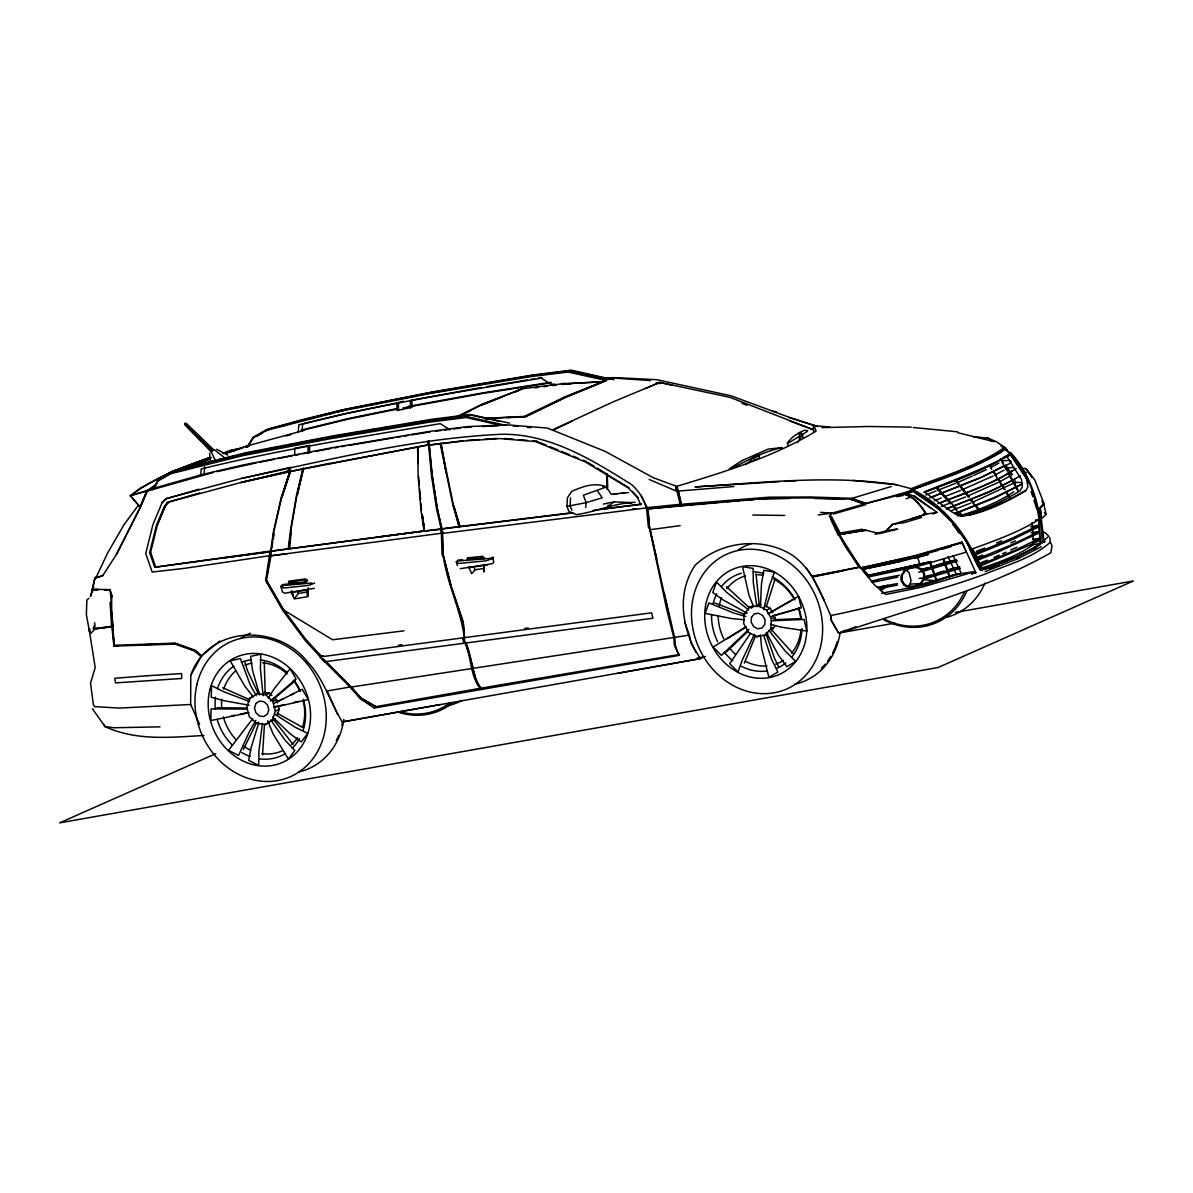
<?xml version="1.0" encoding="UTF-8"?>
<svg xmlns="http://www.w3.org/2000/svg" width="1193" height="1193" viewBox="0 0 1193 1193"><rect width="100%" height="100%" fill="white"/><g stroke="black" fill="none" stroke-linecap="round" stroke-linejoin="round"><path stroke-width="1.5" d="M90.728 632.573L89.505 631.738L89.505 628.756M199.604 724.375L190.671 704.496L190.776 675.298L201.513 655.837L195.115 650.304L175.132 643.161L114.439 645.309C111.367 627.622 112.634 605.388 109.92 590.013M211.325 451.968L214.964 459.857M109.696 590.595L110.188 589.581L92.323 589.357L94.978 577.949L102.419 576.1L117.018 553.641L140.342 507.293L130.395 495.691L139.969 488.34L172.224 471.384L209.998 457.292M482.285 556.341L484.149 557.787L483.448 559.353L482.226 558.399L482.285 556.341L467.492 557.906L466.881 560.143M95.351 628.428L112.694 626.37L94.814 629.039L90.922 633.379L89.654 632.558L89.594 628.89M679.607 654.092L678.757 655.419L374.199 708.001L360.152 698.71L350.25 687.213L324.496 661.504L305.169 640.462L282.502 609.996L265.636 580.544L270.095 551.39L271.378 550.853M751.336 608.251L753.558 605.507L749.741 607.192L744.178 614.067L743.716 623.671L748.533 632.35L756.794 636.779L767.874 634.139M765.339 635.273L770.902 628.398L771.364 618.794L766.532 610.115L758.286 605.686L749.741 607.192M775.018 620.3L775.167 617.094L771.364 618.794M264.264 661.697L265.159 693.372M200.782 474.963L201.125 468.983C279.952 449.567 360.241 436.966 440.262 423.649L449.94 429.808M204.167 474.143L204.599 466.627M298.325 432.403L298.742 424.887C378.658 404.725 460.095 391.543 541.339 378.151L551.017 384.295L554.566 384.057M302.127 431.493L302.56 424.007L346.119 413.36L399.178 402.563M570.552 497.854L570.105 505.817L571.909 510.291M635.049 502.328C614.723 502.894 596.172 511.901 576.204 514.645L568.986 511.394L566.929 506.399L567.421 497.824L571.745 491.382C582.766 486.52 594.502 481.927 606.402 486.938L611.144 494.23L628.562 492.56M745.416 464.599L751.351 460.051L753.23 456.576L757.436 454.25L759.344 455.219L759.166 457.814L754.96 460.14M418.161 457.888L417.759 446.853L418.146 476.603L421.01 510.634L424.097 531.124L441.962 529.26L437.264 508.293L432.12 474.456L429.152 444.601L288.557 471.891L289.228 467.701L241.195 478.497L166.14 498.704L162.323 502.178L152.972 524.413L145.755 553.552L152.167 572.058L184.915 568.286L270.811 555.535M289.69 548.526L291.286 529.11L288.706 548.661M273.406 538.595L273.749 535.105M264.443 724.434L262.564 754.915M585.674 507.532L586.166 502.641L583.377 495.214L606.402 486.938L602.853 486.595M241.195 478.497C326.986 460.349 412.823 438.532 500.747 434.297C549.004 433.208 591.653 459.559 631.157 484.298C639.15 490.845 643.609 499.643 647.486 508.949L681.546 505.504L677.162 486.222C724.747 471.742 773.273 457.158 816.072 431.135L813.969 425.558L829.94 427.124M110.636 591.131L111.948 595.769L111.367 606.133M981.899 568.002C999.615 561.992 1017.972 555.64 1033.213 544.634L1033.526 542.248M1038.73 519.551C1018.404 532.481 995.201 540.474 972.683 548.825L981.511 567.122L983.778 568.36C1003.194 562.067 1023.296 555.356 1040.013 543.426L1038.73 519.551L1035.33 520.148M1006.355 449.537L1004.551 448.687L1000.554 452.475L989.251 458.47L956.473 473.01L911.527 489.935L911.243 492.098L902.579 494.141C913.361 495.319 920.429 505.832 926.111 514.138L936.967 512.394L913.957 495.557M273.853 531.705L271.154 550.957L154.717 567.242L149.632 552.702L156.492 525.129L164.485 506.086L168.481 502.149L241.985 482.181L288.93 470.952L288.557 471.891L290.898 467.134M271.87 547.348L272.615 542.099M273.108 538.595L273.838 533.346M790.109 421.099L813.059 429.629L729.967 397.329L659.789 382.401L612.352 402.22L552.493 429.942M911.527 489.935L912.317 491.561L911.243 492.098L911.139 488.712C942.574 476.156 976.813 466.866 1004.625 447.271L1005.967 448.702L1004.938 448.523M262.43 723.301L258.881 751.292L258.762 765.399L248.681 760.403L251.171 747.474L258.508 723.763M787.648 445.988L788.096 443.289L807.124 431.538M802.293 436.608L802.755 433.879L800.652 433.029L798.848 434.58L801.219 436.563L797.625 442.514M813.059 429.629L813.969 425.558L817.145 426.378L788.931 417.475M291.062 529.215L296.953 495.199L303.335 468.67L329.536 463.346M485.998 418.176L525.352 416.775L565.78 397.314L603.613 381.671L566.377 396.777L525.352 416.775L521.744 416.968M307.272 595.516L306.825 590.252M266.919 577.934L270.9 556.356M649.544 527.664L647.799 507.383L649.38 527.142L656.806 558.786M763.595 609.653L769.589 585.42L774.466 572.163L763.818 570.314L761.447 584.003L760.403 607.386M303.216 468.029L297.191 495.095L303.574 468.566L289.869 471.533L281.145 497.764L273.391 531.899L270.692 551.166L424.559 530.915M288.214 583.78L288.781 581.215L305.497 578.859L307.69 580.409M289.72 584.257L290.227 582.005L304.931 579.932L306.855 581.304L306.213 582.795L304.961 581.901L295.372 583.258L290.227 582.005M274.271 529.901L281.593 497.57L290.331 471.324L241.985 482.181M103.09 575.399L94.978 577.919L92.353 589.297L93.486 589.983L92.323 589.357M484.388 564.319L483.926 572.014L483.702 566.824M302.888 468.879L296.49 495.393L290.6 529.424L288.244 548.869L288.93 548.556M646.71 508.412L647.799 507.756L442.23 533.45L441.321 529.528L442.349 528.648M93.695 586.36L92.92 589.476L98.915 589.506M155.642 566.839L150.616 552.27L157.461 524.696L166.066 504.207M909.155 586.732L904.339 584.451L901.833 580.305L902.176 575.339L905.353 570.776L910.617 567.898L916.492 567.57L921.309 569.851L923.814 573.997L923.486 578.948L920.295 583.526L915.031 586.404L909.155 586.732L905.487 585.942L908.052 586.136L910.095 584.123L911.034 580.573L909.23 572.968A8.142 4.802 80.8 0 0 904.324 570.522M766.189 607.043L775.137 578.814M723.301 501.91L681.546 505.504L678.474 491.993L675.611 485.983L653.436 477.767L605.269 451.446L547.483 428.093L507.562 424.872L467.626 426.602L430.017 431.359L330.759 447.986L243.685 464.852L202.392 474.486L147.634 490.01L140.342 507.293L130.395 495.691L148.036 490.666L155.209 485.64M147.649 490.949L213.293 472.503M290.093 470.549L281.831 497.466L290.555 471.22L289.869 471.533M90.534 596.291L92.696 589.431L90.385 596.425M241.016 482.628L287.781 472.055L289.228 467.701M259.463 692.477L249.665 698.278L246.772 707.091L249.337 716.65L256.376 723.316L265.219 724.539L269.036 722.839M265.219 724.539L272.481 719.856L275.374 711.043L272.809 701.484L265.756 694.818L256.927 693.595M277.447 714.637L279.192 709.358L278.342 706.167M744.343 663.144L755.765 635.302M1039.521 508.889L1043.771 503.028L1034.913 480.183L1025.831 468.536L1032.079 477.14L1027.233 470.639M288.557 471.891L289.884 468.088M705.331 656.404L700.321 658.625L690.956 643.161L689.33 635.108L473.293 668.319L465.658 642.744M140.148 506.622L147.067 490.189M868.37 576.965L861.033 567.734L915.299 556.177L962.05 542.502L966.211 552.15L917.268 566.541L868.37 576.965L861.033 567.734M243.372 749.487L256.286 722.973M157.401 524.726L165.409 505.653L169.197 501.806M209.67 453.101L210.266 461.676M323.318 658.909L351.279 687.049L472.443 668.453C475.157 671.346 474.59 684.678 481.107 688.137C471.131 675.149 472.607 657.119 465.762 642.356M95.634 578.56L94.978 577.949L96.186 577.278L107.459 553.284L124.132 524.473L138.492 505.071M593.115 510.47L641.551 504.013M93.054 628.711L94.65 625.371M116.347 554.342L140.342 507.055L147.634 490.01M754.379 634.393L742.538 659.446L737.99 671.972L729.698 663.666L750.442 633.468M460.215 568.703L492.411 563.678L493.753 562.216L492.963 558.771M245.594 446.943L249.382 445.392M152.764 489.786L157.938 480.153L170.345 472.816L242.313 454.787L329.462 437.92L428.734 421.278L466.523 416.521L505.728 425.334M154.18 488.295L158.087 481.018L170.017 473.934L242.149 455.786L329.298 438.905L428.57 422.277L466.15 417.52L500.642 425.319M190.776 675.298C207.88 625.341 277.507 623.119 307.57 661.966C323.974 679.115 330.133 702.215 342.287 721.944L440.441 704.511M1042.324 502.059L1043.607 503.834L1040.132 507.89L1041.161 518.88L1040.371 508.024L1043.83 503.983L1042.548 502.208M677.162 486.222L676.64 490.099L677.087 489.369M255.854 720.453L249.516 731.339L238.615 755.393L228.534 750.397L252.603 718.827M924.321 491.993L924.351 492.202C953.207 481.286 984.329 468.61 1010.546 454.816L1026.636 479.079L1027.889 486.833L1025.876 490.681C1005.997 502.149 984.389 513.378 961.424 516.301L952.148 512.095L924.321 491.993C952.998 480.078 983.062 470.504 1009.636 454.175M268.321 698.084L273.898 689.196L290.033 668.721L296.118 679.011L270.349 701.007M247.622 446.048L253.125 437.309L266.814 429.435L341.511 410.213L430.285 392.646L529.826 375.884L568.032 371.083L607.505 379.821M247.458 447.256L253.274 438.01L266.442 430.39L341.317 411.078L430.091 393.526L529.647 376.764L568.196 372.067L606.178 380.492M909.827 588.656L920.787 584.182L924.202 579.261L924.59 573.773L921.801 569.195L916.627 566.75L913.525 566.914M443.229 532.108L442.29 533.435L442.931 554.462L451.133 586.598L463.167 622.537L464.375 637.36M442.379 532.212L441.425 533.554L442.066 554.581L443.468 557.489C447.927 586.747 462.556 613.366 464.808 642.848C471.921 657.462 469.699 675.402 480.272 688.286L481.256 687.809M112.694 626.37L111.948 626.504M960.708 543.814L961.99 542.159L975.874 572.744L971.475 574.176M771.379 630.829L774.719 626.713L770.902 628.398M863.121 504.371L831.879 513.184L829.642 516.151L845.166 546.23L858.99 567.093L861.614 568.927L874.439 584.838L885.817 594.442L922.219 587.09L973.518 571.999L975.874 572.744M295.089 597.589L298.533 593.428L306.497 592.071M1041.28 506.757L1043.174 504.475M110.979 596.918L111.948 595.769M374.199 708.001L375.616 706.435L361.106 698.024L325.48 660.997M483.299 568.629L475.276 569.702L471.638 573.669L468.715 566.615M864.955 503.849L862.673 504.445L863.374 502.999L864.507 503.938L903.012 494.066C913.808 495.244 920.862 505.757 926.543 514.064L892.006 524.577L885.862 530.945L896.465 529.066M892.439 524.488L886.31 530.87L875.319 533.718M726.388 651.945L748.279 630.978M457.396 565.646L456.308 561.888L458.082 560.084L462.616 559.562M1016.197 468.521C992.442 484.373 964.153 492.888 937.758 503.714M162.129 502.641L166.14 498.704L198.903 489.205M1043.83 503.983L1046.007 514.377L1041.385 518.821M287.781 472.055L288.706 471.653M1025.041 472.935L1026.234 472.503M867.997 575.354L930.868 561.649L868.907 575.533L863.106 569.24L899.746 561.411M913.003 489.756C938.518 502.775 958.247 524.204 971.803 549.153L980.959 567.943L984.165 569.568L1017.584 556.833L1040.177 544.724L1039.043 519.343C1035.554 494.141 1024.847 464.509 1005.535 449.09C977.127 467.984 943.26 478.468 911.273 490.159L938.608 509.143L949.643 519.865M337.604 714.368L327.076 690.986L351.309 686.795L361.121 698.546L375.616 706.435M328.552 463.779L429.808 444.78C426.766 447.032 429.614 434.52 428.898 445.198L463.853 440.978L499.897 438.592L535.389 441.559L585.435 461.989L628.517 488.041L637.673 497.884L640.596 504.356M269.886 555.938L271.05 554.864M1041.757 532.153L1045.113 532.615L1048.677 536.164L1043.383 541.025L1044.129 542.472L1045.232 541.473M753.141 461.124L755.139 457.545L759.344 455.219M272.72 699.918L294.91 681.039M1049.736 537.342L1050.362 542.144C1032.497 558.175 1008.294 564.557 986.551 573.505C938.459 591.43 888.353 603.121 838.276 614.022L830.626 615.543C820.978 593.696 812.791 569.538 792.361 555.252C762.7 536.254 719.871 541.085 694.758 565.706C677.162 592.832 681.606 624.744 695.877 652.049M88.849 598.275L86.865 600.034L86.373 614.663L89.505 631.738M748.861 629.352L721.407 655.36L713.116 647.053L746.177 626.668M802.755 433.879L800.95 435.43L803.336 437.413M428.138 445.302L429.286 444.228L428.138 445.302L427.914 441.097M831.267 513.691L831.879 513.184L820.501 512.349M829.195 516.226L829.821 515.704L838.217 534.002L845.628 546.17L861.614 568.927M201.513 655.837L219.9 640.999M608.057 506.548L614.007 501.865L630.098 502.551M1020.254 475.783C997.527 489.682 971.982 498.435 947.346 508.367M130.38 496.064C153.658 477.573 182.186 467.343 209.968 457.635M1005.371 456.755C980.512 472.995 951.567 481.48 924.187 492.47M1012.111 470.803C989.907 485.447 964.123 493.574 939.487 503.222M1010.203 475.828L1012.514 474.188M156.194 484.403L147.559 490.457L130.395 495.691M155.478 485.745L147.768 490.547M213.174 450.402L213.845 449.94L186.496 423.634L184.84 423.485L184.661 424.648L211.042 451.506L213.845 449.94M910.811 490.89L864.507 503.938L850.266 499.047L808.451 497.899L767.412 498.271L647.501 508.934M211.042 451.506L211.713 451.043L184.84 423.485L213.115 450.268M862.241 530.423L837.874 534.852L864.865 529.99L878.809 533.405L875.304 534.017M1013.767 491.829C997.587 502.849 978.886 509.739 960.35 515.719M880.449 590.714L886.459 586.747M111.903 627.056L113.931 646.099L118.226 645.592M271.944 720.975L274.837 719.096M1033.093 548.676L1037.612 545.783M1033.287 549.362L1036.344 547.423M727.089 638.792L745.55 627.399M1025.458 490.368C1008.174 501.522 988.639 508.755 969.223 515.287M1041.206 546.752L1018.464 558.488L985.254 571.566M767.949 613.739L798.52 596.276L801.278 607.878L770.797 616.692M162.785 477.901L171.822 472.562M160.444 478.393L172.97 471.041L245.311 452.863L332.683 435.922L431.985 419.265L470.191 414.463L509.665 423.202M770.067 612.799L793.434 599.497M257.434 435.833L262.028 433.193M265.1 431.419L269.693 428.779L301.68 419.772L344.762 409.363L433.76 391.677L533.331 374.9L571.134 370.143L613.903 379.762M1004.774 465.479L978.782 478.587L931.002 497.466M1014.93 479.019L988.937 492.127L946.288 509.053M1020.015 485.178L994.037 498.271L955.086 513.721M979.721 566.287L1030.155 544.933L1039.685 539.698L1039.222 538.431L1014.11 550.748L979.259 565.02M910.423 567.078L904.876 570.12L901.446 575.041L901.073 580.529L903.847 585.107L909.021 587.553L915.225 587.224M94.978 577.919L97.14 576.756M991.055 467.298L998.899 463.093M994.559 475.217L1003.969 470.176M999.645 481.689L1009.054 476.648M1012.574 483.642L972.34 502.372M1038.7 525.293L1011.366 538.595L974.293 553.85L974.756 555.118L1011.813 539.862L1039.178 526.56L1038.7 525.293L1030.633 526.724M990.637 456.859L998.735 452.609M276.12 702.423L283.487 698.68M457.545 416.745L483.15 404.144L522.191 388.873L481.883 404.338L456.248 416.983L460.066 416.461M458.53 416.625L461.736 415.015M273.868 703.363L293.806 693.536M1005.863 450.149L1007.071 449.552M188.718 467.119L211.295 457.575M189.15 467.373L210.102 458.47M191.044 466.672L210.4 458.559M290.689 694.967L302.217 689.3L308.316 699.575L273.838 707.404M463.331 414.195L469.774 411.063M1017.704 556.341L1031.572 549.645M1016.361 557.772L1019.433 556.296M553.403 430.032L572.476 420.905M1009.457 454.473L1006.504 455.875L1021.551 479.631L1022.326 486.998L1020.224 490.696C1001.076 502.521 979.632 512.915 957.174 515.883M524.98 416.059L565.079 396.777L602.226 381.82L603.24 382.237M1010.217 455.04L1004.014 456.994M974.815 464.271L987.401 458.574M973.861 475.351L986.357 469.699M992.994 476.067L962.155 489.741M998.064 482.539L968.925 495.483M1010.769 542.979L1015.452 540.861M1010.695 550.048L1016.943 547.214M912.317 491.561L903.787 494.379M410.303 407.663L397.015 410.586L396.926 402.921M149.632 552.702L150.557 552.299M429.391 444.959L440.888 443.378L446.227 472.711L441.037 443.468M271.765 550.883L270.736 551.777L266.367 579.47L267.396 582.452L283.457 609.921L305.84 639.955L321.156 656.493M271.557 555.431L270.647 555.834L270.841 551.285L441.589 528.753L441.321 529.528M441.992 528.827L459.976 526.367L453.862 506.011L459.126 527.619M609.026 508.129L608.341 508.427L608.087 504.967M320.171 656.925L462.556 637.897L463.838 643.281L324.496 661.772L320.171 656.925L323.049 655.658M249.665 698.278L253.483 696.593M265.756 694.818L269.573 693.133L271.929 695.355M272.809 701.484L276.627 699.799L277.477 702.975M275.374 711.043L279.192 709.358M256.376 723.316L258.926 722.183M272.481 719.856L275.016 718.723M215.799 753.633L59.65 822.857L938.16 667.498L1133.35 580.961L955.444 612.427M758.286 605.686L760.836 604.553M744.178 614.067L746.729 612.934M766.532 610.115L770.35 608.415L772.766 612.755M756.794 636.779L760.612 635.094M1050.362 542.144L1052.002 545.693L1050.869 552.702C987.327 588.924 915.076 607.52 846.165 630.978L838.724 633.244L831.372 620.524L830.626 615.543L831.476 620.837L838.724 633.244L845.494 630.247M442.394 533.137L270.647 555.834L286.961 553.701M909.886 491.098L906.889 492.396L908.455 492.948M314.654 583.109L308.599 585.405L287.215 587.702L283.397 587.97L280.892 586.434L282.532 584.63L286.738 584.108M958.024 471.623L971.654 465.688M957.084 482.673L972.31 476.067M996.513 542.964L1001.583 540.757M994.172 557.31L999.242 555.118M1002.627 553.641L1006.012 552.18M266.516 582.572L267.53 582.139L283.591 609.877L305.9 639.761L321.185 656.21M640.447 504.669L641.431 504.251M1004.536 449.105L1005.833 448.553M1000.718 563.394L1014.453 557.787M482.628 404.8L502.283 396.941M195.622 464.793L200.499 462.854M205.36 460.93L208.596 459.648M934.85 480.928L954.624 473.099M925.783 495.006L936.013 490.979M934.268 500.732L941.098 498.048M941.053 506.533L965.54 496.959M944.319 496.795L960.469 490.472M976.292 551.315L984.687 548.019M979.408 563.305L987.491 560.143M937.623 490.338L955.384 483.404M951.268 510.679L970.64 503.103M976.321 557.563L982.778 555.043M645.279 388.62L659.789 382.401L672.375 385.369M515.436 391.901L518.716 390.648M838.724 633.244L856.007 626.698M222.524 453.325L230.532 450.328L243.133 447.673M222.942 453.579L240.255 448.762M226.267 452.922L236.453 449.985M929.496 497.869L983.121 476.499L1009.71 463.54L1011.127 461.437L1009.323 460.468L1002.359 460.632M932.613 514.004L936.967 512.394M954.519 513.631L995.946 496.825L1022.535 483.866L1021.7 483.21M913.898 488.474L933.105 481.554M984.031 569.389L999.003 564.095M989.161 568.33L999.182 564.781M906.069 498.763L910.11 497.347M960.395 568.345L922.607 579.455L922.159 577.949L919.221 578.471M950.746 575.712L953.759 574.683M243.581 447.226L227.341 452.714L236.139 450M948.524 569.553L959.739 566.914L923.934 577.487M911.139 518.97L926.111 514.138L923.68 513.616M947.346 576.816L918.133 585.241M936.162 580.782L956.19 574.265L948.047 556.549M1033.227 528.454L1037.686 527.023M937.251 573.132L943.693 571.089M944.975 562.5L953.282 560.442M933.269 566.138L943.305 563.021M245.967 447.017L249.501 445.928M681.68 504.251L768.471 497.213L810.062 496.974L852.145 498.331L891.275 486.49M799.176 608.162L781.027 613.47M243.223 446.972L304.573 430.255M902.952 523.011L921.473 517.523M833.4 514.004L865.626 504.714M942.246 549.227L951.194 546.603M961.99 542.159L914.986 555.58L881.314 563.335M285.962 435.967L291.256 434.446M166.781 502.492L199.842 492.903M199.052 475.589L202.467 474.62M280.773 426.542L286.111 425.036M301.307 430.062L348.013 418.594L397.508 408.483M301.426 430.584L348.132 419.131L397.627 409.02M914.673 558.19L928.512 554.313L898.776 561.918L863.106 569.24M938.772 550.197L911.094 557.802M173.328 471.682L187.047 467.88M190.477 466.94L195.622 465.509M199.052 464.569L215.053 460.602M773.004 615.618L779.417 613.903M920.996 569.523L928.124 567.644M923.248 570.552L926.827 569.613M923.442 571.134L957.129 561.247L956.473 559.815L921.205 570.09L921.652 571.596L918.699 572.118M923.621 576.965L930.659 575.13M924.083 578.456L929.377 577.084M896.748 496.706L903.161 495.498M918.819 585.256L934.432 581.23M913.48 587.045C934 583.929 952.73 573.207 973.518 571.999M879.047 533.718L897.673 529.066M915.478 585.465L920.787 584.182M307.54 419.19L318.337 416.566M327.344 414.389L332.743 413.091M336.337 412.211L343.539 410.481M293.687 702.528L298.906 701.275M901.162 560.143L907.784 558.578M218.677 459.752L234.976 455.95M238.6 455.1L245.847 453.415M249.009 712.758L210.848 720.542L211.057 708.896L247.294 709.074M216.872 471.667L256.346 462.884M887.562 563.215L861.674 568.315L860.078 567.286L839.35 534.375L837.874 534.181L830.775 519.492M896.092 561.306L899.492 560.531M239.659 714.309L246.31 712.847M230.95 450.581L239.912 448.687M275.956 706.45L284.918 704.571M603.36 504.072L614.007 501.865M877.914 579.425L899.358 575.205M871.964 582.438L897.926 577.084M357.706 407.514L361.24 406.798M370.069 404.994L378.897 403.189M871.084 581.036L878.212 579.589M877.317 587.388L888.084 585.211M879.286 587.18L897.24 583.556M843.555 570.761L812.493 576.994L806.379 568.181M879.36 588.552L897.554 585.077M249.441 452.699L258.434 450.909M267.426 449.12L276.418 447.33M290.809 444.467L294.403 443.751M259.94 462.168L274.271 459.32M277.865 458.604L292.196 455.756M812.06 576.308L858.99 567.093M881.597 593.264L911.691 587.403M812.478 576.532L859.646 567.316M405.575 397.88L414.567 396.151M423.545 394.421L427.139 393.735M430.733 393.049L434.312 392.348M400.087 401.952L403.458 401.295M411.764 400.147L481.45 387.561M408.289 406.41L483.404 392.765L550.972 382.282M403.025 407.976L483.523 393.287L551.091 382.804M231.531 715.875L234.782 715.248M297.937 443.095L306.765 441.44M310.284 440.784L313.819 440.113M317.338 439.456L326.166 437.801M295.715 455.1L299.234 454.444M302.754 453.787L311.537 452.147M315.056 451.491L330.893 448.523M566.929 506.399L586.166 502.641L602.197 497.809L597.529 490.845M613.351 494.499L617.482 493.753M342.287 721.944L700.321 658.625L617.571 673.314M1021.626 468.909L1025.011 468.312M892.006 524.577L902.162 522.773M1031.125 532.839L1037.582 531.705M1035.226 541.95L1040.326 541.055M1033.213 544.634L1040.013 543.426M756.973 604.896L760.403 604.299M955.265 574.415L961.245 573.356L953.103 555.655M696.846 658.163L704.183 656.866M839.902 632.857L894.929 623.134M436.101 392.035L439.665 391.423M443.229 390.797L446.793 390.171M450.358 389.544L453.922 388.918M477.096 384.862L480.66 384.25M375.243 706.778L480.272 688.286M334.994 436.176L338.544 435.549M342.078 434.938L359.794 431.866M363.343 431.255L366.877 430.643M370.426 430.032L373.961 429.405M334.428 447.912L337.962 447.3M341.511 446.689L345.045 446.078M348.58 445.466L393.422 437.876M862.33 529.215L840.081 533.003L831.432 516.435M481.107 688.137L678.698 654.599L674.433 645.368L673.791 637.569L666.827 609.951L649.857 529.737L648.351 526.888L646.606 509.038L646.949 507.472L647.918 508.024M486.953 386.651L527.276 379.985M530.945 379.374L534.613 378.763M538.267 378.166L541.935 377.555M484.328 383.639L487.997 383.042M491.68 382.446L495.349 381.849M499.017 381.253L502.685 380.656M506.369 380.06L510.037 379.463M513.706 378.867L517.374 378.27M521.058 377.659L524.726 377.063M528.395 376.466L532.063 375.87M384.787 427.586L388.456 426.99M392.139 426.393L395.808 425.797M399.476 425.2L403.145 424.604M406.828 424.007L410.496 423.411M414.165 422.814L417.833 422.203M421.517 421.606L425.185 421.01M428.854 420.413L432.522 419.817M397.09 437.279L400.773 436.683M404.442 436.071L408.11 435.475M411.779 434.878L430.151 431.896M294.104 592.026L307.883 589.789M861.808 530.497L866.058 530.333L839.35 534.375M468.625 567.704L487.669 564.811M225.209 557.727L271.512 551.539L154.717 567.242M493.589 557.265L491.158 557.623L492.888 558.458L486.118 560.829L458.873 563.454L456.308 561.888M650.722 529.617L680.144 525.636M398.313 645.219L401.922 644.727M628.323 503.491L631.664 503.058M524.711 628.457L528.201 628.01M376.869 537.163L423.604 531.079M818.13 514.944L831.879 513.184M537.476 375.124L541.055 374.662M546.424 373.991L550.003 373.543M555.371 372.857L560.74 372.171M564.319 371.724L569.687 371.053M435.52 431.21L440.888 430.539M444.467 430.076L449.85 429.405M453.429 428.943L460.587 428.048M464.181 427.586L471.384 426.975M403.92 630.829L332.593 639.761L283.457 609.921M521.744 388.829L562.007 383.818L603.613 381.671M534.658 387.829L538.282 387.382M543.71 386.711L547.319 386.264M552.747 385.593L556.356 385.145M458.619 526.65L570.284 512.945M601.332 509.157L641.252 504.4M572.998 512.93L441.44 529.051L442.23 533.45L443.155 533.047L441.47 533.554L440.679 529.155M96.171 577.263L97.93 577.039M436.191 419.369L441.708 418.698M445.377 418.251L450.879 417.58M465.568 415.805L471.071 415.134L489.16 419.146M462.929 440.799L440.649 443.483L453.638 506.115L459.737 526.471M1032.601 539.221L1039.222 538.431M632.29 509.157L635.944 508.74M95.336 628.741L112.962 626.713L111.903 612.993M283.203 585.495L311.85 583.019M621.18 493.365L624.878 492.963M477.394 558.92L482.226 558.399M646.681 507.696L680.189 504.266L681.546 505.504M458.738 560.964L489.771 558.399M1005.267 448.479L1006.325 448.389M93.904 590.401L97.2 590.103M282.711 586.27L280.892 586.434L282.428 591.862L284.635 593.249L314.341 588.313M678.906 491.024L733.814 486.535M801.666 618.585L773.974 619.704M726.895 501.642L739.496 500.702M743.09 500.449L753.887 499.643M759.285 499.241L789.796 498.435M290.346 583.824L306.467 582.646M468.372 559.099L484.582 557.951M466.567 440.456L479.243 439.591M484.597 439.263L497.272 438.398M561.679 383.579L565.243 383.356M910.095 584.123L920.295 583.526M602.644 381.193L606.193 380.999M485.253 418.549L525.427 416.327M203.899 735.499C170.718 737.349 136.345 741.077 105.103 726.641L92.413 708.731M561.396 384.027L602.226 381.82M561.784 384.474L570.791 383.997M485.715 418.907L492.918 418.519M507.338 417.744L514.541 417.356M779.461 481.674L695.072 486.908C762.327 482.643 830.209 474.68 897.315 484.805L852.831 480.421M784.949 481.39L795.91 480.824M190.671 704.496L119.181 708.075L94.515 706.599L93.293 704.332L90.549 683.112L95.201 667.558L89.654 632.558M603.3 378.077L614.186 377.599L656.702 379.672L730.877 395.748L789.557 417.431L817.488 426.572M603.419 378.599L614.32 378.136L650.483 380.567M482.285 426.512L498.614 425.797M108.995 626.608L112.634 626.444L111.501 611.77M160.011 726.85L113.991 727.76L105.103 726.641L103.866 724.375M129.381 645.234L175.46 643.504L195.115 650.588L201.528 655.956M1007.429 467.716L1014.393 467.537M1016.406 482.315L1020.969 482.569M821.917 427.616L869.279 426.483L911.288 427.139M113.931 646.099L175.177 644.116L194.489 651.065L200.961 656.508M247.443 708.045L216.962 707.762M104.388 589.983L108.071 590.013M216.619 449.224L227.714 455.115M752.783 515.033L784.651 515.451M771.245 620.778L804.052 619.465L806.811 631.067L780.774 627.086L770.454 624.237M814.983 498.465L844.077 499.256M908.052 586.136L915.031 586.404M504.356 438.487L513.229 439.218M518.552 439.665L527.485 440.381M532.749 440.858L536.358 441.127M978.543 437.488L987.431 438.249M772.542 411.346L776.136 411.66M923.636 579.679L934.373 580.618M973.697 436.817L987.983 438.114L994.142 440.873M913.197 427.482L957.487 431.806M513.02 425.931L518.344 426.453M527.231 427.348L530.781 427.69M744.551 619.838L731.607 618.541L705.108 613.396L708.925 602.942L733.635 612.993L745.789 616.453M852.145 498.331L865.507 503.252L863.374 502.999M860.958 567.913L915.419 556.37L962.05 542.502M264.279 692.402L269.573 693.133M807.795 430.718L804.485 430.211L798.505 432.984L792.808 436.996L787.067 442.916L788.096 443.289M249.143 705.242L223.389 700.574L211.28 697.249L211.489 685.602L223.553 691.657L249.576 701.603M656.135 382.893L659.744 383.684M492.784 419.936L500.016 421.547M571.477 370.814L609.608 379.434M958.024 432.776L994.5 441.723M214.8 450.029L224.582 457.814M851.355 499.449L865.507 503.252M896.704 484.79L911.139 488.712M467.492 557.906L472.562 559.428M744.268 614.141L714.726 603.017M1012.932 482.404L1014.154 482.792M850.266 499.047L863.583 503.804M741.957 403.353L747.131 405.262M649.141 479.452L678.474 491.993M536.298 441.156L546.379 445.213M549.645 446.6L558.056 449.97M561.336 451.372L569.732 454.742M573.013 456.129L578.083 458.142M583.019 460.215L586.419 461.542M249.859 699.829L222.763 687.735M303.425 727.79L277.179 713.28M907.411 493.291L913.003 495.9L930.838 508.203M747.027 613.083L723.599 600.243L712.743 592.489L716.561 582.035L726.522 592.235L748.563 609.936M764.847 605.462L770.35 608.415M911.84 489.965L936.43 506.339L942.112 511.454M988.878 439.128L991.786 440.873M587.895 462.511L594.368 466.359M597.126 468.088L602.316 471.175M603.285 471.817L606.357 473.681M629.039 487.818L606.64 474.262L606.954 489.354M1000.897 446.063L1003.596 447.703M91.995 590.088L92.965 590.669M987.983 438.114L992.367 440.814M988.773 439.113L991.472 440.858M904.339 584.451L901.669 580.111L901.341 576.07M995.365 441.067L1004.625 447.271M917.089 493.783C947.436 510.201 967.941 539.251 980.84 570.567L979.155 568.36L982.465 570.701M274.927 714.309L294.91 727.089L307.69 733.382L301.262 741.927L289.988 733.635L272.809 717.142M112.962 626.713L111.56 625.684L110.054 602.405M1039.58 541.577L1042.085 543.426C1041.459 510.619 1032.989 477.17 1010.501 452.386M798.385 437.309L800.757 439.307M749.159 607.565L726.522 586.762M1005.729 449.701L1011.798 455.771M792.898 653.302L771.379 629.621M274.271 697.577L276.627 699.799M1044.337 512.736L1046.007 514.377M187.346 425.185L210.594 447.882M188.941 428.257L201.632 440.992M207.97 447.36L211.772 451.178M293.046 744.372L273.421 719.319M632.469 491.501L638.195 497.66M936.848 487.206L956.801 509.128M959.306 511.872L963.049 515.987M936.177 487.937L950.657 503.893M953.073 506.548L961.513 515.853M1041.921 500.821L1043.771 503.028M1016.138 461.199L1021.581 467.969M253.005 696.444L244.953 686.378L230.174 660.788L240.375 658.596L250.366 685.214L256.301 695.728M1010.203 452.878L1025.637 473.069M955.623 479.511L959.068 483.896M961.379 486.819L969.447 497.049M971.758 499.971L974.055 502.894M976.366 505.817L979.826 510.201M954.877 480.048L968.254 497.049M970.476 499.882L979.393 511.2M297.46 592.026L298.533 593.428M951.358 521.117L965.838 540.235L978.379 566.705M1016.809 463.406L1020.895 468.894M675.596 488.683L676.64 490.099M952.834 524.309L959.187 533.182M1011.053 455.264L1016.421 462.78M474.262 568.271L475.276 569.702M769.157 630.665L785.233 651.11L795.716 661.399L786.784 666.708L778.403 655.181L766.279 632.379M1005.759 465.181L1011.739 474.337M989.787 466.344L991.711 469.431M993.635 472.517L1004.238 489.518M1006.161 492.605L1010.009 498.778M989.653 464.867L991.592 467.969M993.53 471.086L996.438 475.768M998.377 478.87L1005.162 489.771M1007.101 492.888L1009.994 497.556M270.677 719.961L285.067 740.182L294.82 750.486L288.378 759.031L273.093 733.889L267.709 720.736M812.716 425.2L813.581 426.617M649.633 527.381L668.945 615.2M1021.775 470.415L1023.505 473.472M443.304 555.073L451.312 586.553M1000.495 459.23L1006.668 470.519M1008.443 473.74L1018.151 491.471M1001.345 459.514L1003.119 462.765M1004.894 466.016L1018.211 490.398M258.404 693.998L247.458 670.526L244.714 662.026M969.372 548.437L978.335 566.824M812.493 576.994L824.303 600.69M778.492 666.365L774.555 658.372L766.025 633.722M1026.353 478.125L1028.545 482.956M640.999 494.931L646.86 508.099M266.621 580.096L267.53 582.139M753.529 606.581L748.98 595.203L742.508 566.615L753.156 568.464L753.29 582.587L756.884 606.775M813.149 429.048L814.222 431.97M943.156 559.636L949.539 577.666M929.615 562.231L936.58 581.886M675.611 485.983L680.189 504.266M684.663 621.985L689.33 635.108M943.752 558.995L949.882 576.413M930.794 563.2L937.534 582.378M259.612 695.027L252.573 670.496L250.59 656.389L260.79 654.196L260.387 668.811L263.116 695.743M678.757 655.419L675.283 645.204L674.761 637.137M451.879 588.253L463.316 622.314L464.495 637.047M291.838 590.654L293.418 595.456M290.824 591.668L294.313 598.916L308.152 596.56L308.286 587.821M1031.17 491.62L1032.84 496.78M1033.958 500.21L1036.732 508.8M917.685 557.37L919.848 564.065M459.29 526.665L453.176 506.309L440.202 443.677M763.818 635.78L771.558 659.237L777.836 672.032L768.889 677.341L761.731 648.738L760.493 635.809M674.641 637.45L664.143 592.742M441.962 529.26L437.175 508.472L432.313 476.454M441.201 528.931L436.489 508.397L431.344 474.56L428.63 445.078M114.439 645.309L112.843 628.592M759.24 605.179L756.049 573.878M422.471 515.451L422.993 518.866M423.5 522.28L424.022 525.695M422.247 515.555L424.037 527.5M422.143 513.944L422.814 519.373M423.261 522.996L424.156 530.244M1039.953 507.607L1044.129 542.472M1015.094 480.764L1015.482 484.462M429.152 444.601L432.045 474.68M418.594 476.395L419.354 485.342M419.653 488.936L420.562 499.673M420.875 503.267L421.472 510.425M307.526 589.461L307.779 592.727M110.8 602.763L111.068 606.268M1032.064 522.549L1033.392 540.459M1038.492 524.935L1038.76 528.633M417.654 446.943L418.176 459.782M417.52 446.943L418.132 463.51M442.454 534.032L443.065 553.03M607.326 473.949L607.61 487.37M607.088 474.053L607.386 487.475M304.931 579.932L304.961 581.901M94.665 622.686L94.754 628.159M411.883 399.67L411.988 407.335M410.407 400.326L410.511 407.991M398.402 402.265L398.492 409.93M309.524 445.064L309.613 452.714M308.137 453.37L308.033 445.72L294.686 448.24L294.76 454.369M964.242 592.339A72.296 62.692 66.1 0 1 884.088 618.988M984.971 583.079A73.757 63.99 66 0 1 947.361 617.139M966.762 591.176A73.757 63.99 66 0 1 884.207 620.032M837.247 641.58A72.296 62.543 66.2 0 1 832.505 653.227M830.746 656.374A72.296 62.543 66.2 0 1 827.599 661.086M825.273 664.054A72.296 62.543 66.2 0 1 821.455 668.169M840.021 633.334A73.757 63.825 66.2 0 1 794.613 684.245M737.781 550.092A73.757 63.825 66.2 0 1 751.247 543.725M342.57 722.123A72.296 62.692 66.3 0 1 341.869 725.433M338.529 735.753A72.296 62.692 66.3 0 1 336.262 740.644M240.509 638.479A73.757 63.975 66.3 0 1 250.336 633.2M343.852 719.334A73.757 63.975 66.3 0 1 298.593 772.035M450.208 702.588A72.296 62.588 66 0 1 399.879 711.699M452.744 702.647A73.757 63.84 65.9 0 1 398.522 712.31M462.243 700.351A73.757 63.84 65.9 0 1 448.285 705.585M767.263 670.958A50.852 44.022 66.1 0 1 741.36 666.29M732.845 660.758A50.852 44.022 66.1 0 1 724.3 652.198M717.649 641.759A50.852 44.022 66.1 0 1 711.595 614.529M712.996 604.12A50.852 44.022 66.1 0 1 716.799 593.771M721.586 586.36A50.852 44.022 66.1 0 1 741.315 573.236M753.29 571.805A50.852 44.022 66.1 0 1 763.744 573.46M772.229 576.845A50.852 44.022 66.1 0 1 795.135 599.825M798.699 607.908A50.852 44.022 66.1 0 1 801.308 618.183M801.979 628.607A50.852 44.022 66.1 0 1 792.003 656.761M785.859 662.89A50.852 44.022 66.1 0 1 777.075 668.199M766.92 665.918A46.706 40.413 66.1 0 1 745.521 661.369M735.559 654.45A46.706 40.413 66.1 0 1 729.534 647.993M723.763 638.822A46.706 40.413 66.1 0 1 718.201 616.334M719.125 605.94A46.706 40.413 66.1 0 1 721.586 597.797M726.746 588.775A46.706 40.413 66.1 0 1 745.476 575.906M756.079 574.579A46.706 40.413 66.1 0 1 763.252 575.414M773.869 579.231A46.706 40.413 66.1 0 1 793.927 598.618M798.4 608.445A46.706 40.413 66.1 0 1 800.563 617.184M801.01 629.576A46.706 40.413 66.1 0 1 791.496 653.257M783.533 660.326A46.706 40.413 66.1 0 1 775.569 664.173M285.366 753.558A50.852 44.081 66.2 0 1 258.732 758.733M250.068 756.466A50.852 44.081 66.2 0 1 241.761 752.44M232.322 745.073A50.852 44.081 66.2 0 1 217.245 719.603M215.307 709.224A50.852 44.081 66.2 0 1 215.53 697.159M217.424 688.659A50.852 44.081 66.2 0 1 233.828 666.171M241.418 662.204A50.852 44.081 66.2 0 1 251.365 659.818M260.149 659.848A50.852 44.081 66.2 0 1 287.051 672.539M294.015 680.264A50.852 44.081 66.2 0 1 300.338 690.956M303.38 699.217A50.852 44.081 66.2 0 1 303.201 730.161M299.577 738.556A50.852 44.081 66.2 0 1 292.136 748.309M282.83 750.561A46.706 40.502 66.3 0 1 261.849 753.573M250.56 750.158A46.706 40.502 66.3 0 1 243.208 745.879M236.512 740.122A46.706 40.502 66.3 0 1 223.359 716.889M221.764 708.06A46.706 40.502 66.3 0 1 221.734 699.232M223.732 689.166A46.706 40.502 66.3 0 1 235.99 670.63M245.027 665.172A46.706 40.502 66.3 0 1 251.812 663.144M262.579 662.667A46.706 40.502 66.3 0 1 287.155 673.881M293.21 680.323A46.706 40.502 66.3 0 1 299.816 691.105M303.32 701.335A46.706 40.502 66.3 0 1 302.515 727.283M297.489 737.781A46.706 40.502 66.3 0 1 291.599 744.641M751.441 617.392L751.202 622.194L753.618 626.534L757.749 628.756L762.014 627.995L764.802 624.55L765.026 619.749L762.61 615.424L758.494 613.202L754.215 613.963L751.441 617.392M255.943 703.423L254.497 707.822L255.779 712.594L259.313 715.934L263.728 716.546L267.351 714.204L268.798 709.805L267.53 705.018L263.996 701.693L259.582 701.081L255.943 703.423M185.094 424.35L184.84 423.485L186.496 423.634L185.094 424.35M741.778 460.707L729.296 468.774L730.131 469.237C746.803 460.632 763.639 451.61 782.116 447.599L768.262 449.105L741.778 460.707M1039.312 532.839L996.155 552.985L977.127 560.397L976.306 559.293L1012.618 544.381L1039.192 531.422L1039.312 532.839M599.02 619.764L463.406 637.793L464.674 643.176L652.929 618.213L651.661 612.829L599.02 619.764M147.127 675.745L114.811 678.265L115.453 682.903L181.679 678.489L181.604 673.598L147.127 675.745M705.466 606.402A57.488 49.733 66.2 0 0 773.288 676.655A57.488 49.733 66.2 0 0 788.588 582.959A57.488 49.733 66.2 0 0 705.466 606.402M692.462 601.421A73.757 63.84 66.1 0 0 779.491 691.567A73.757 63.84 66.1 0 0 799.146 571.358A73.757 63.84 66.1 0 0 692.462 601.421M209.744 690.344A57.488 49.882 66.3 0 0 273.301 765.295A57.488 49.882 66.3 0 0 295.059 673.717A57.488 49.882 66.3 0 0 209.744 690.344M196.979 684.245A73.757 63.96 66.3 0 0 278.506 780.431A73.757 63.96 66.3 0 0 306.392 662.98A73.757 63.96 66.3 0 0 196.979 684.245"/></g></svg>
